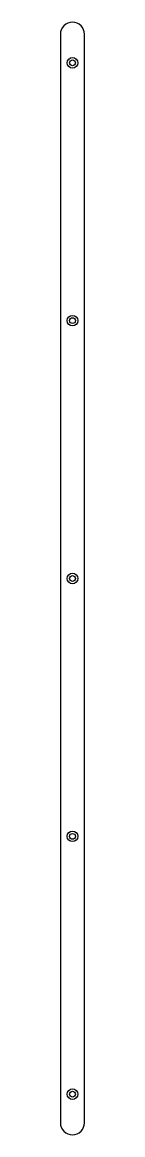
# Model space of a CAD drawing. Extents: x 2086 to 2116, y 849 to 2234.
import ezdxf

# ---------------------------------------------------------------- set-up
doc = ezdxf.new("R2010")
doc.units = 0
doc.layers.get('0').update_dxf_attribs({"linetype": 'CONTINUOUS'})

msp = doc.modelspace()

# ---------------------------------------------------------------- linework, layer by layer
msp.add_lwpolyline([(2100.8, 849.1), (2100.8, 849.1, 0.414214), (2115.8, 864.1), (2115.8, 2219.1, 0.414214), (2100.8, 2234.1), (2100.8, 2234.1, 0.414214), (2085.8, 2219.1), (2085.8, 864.1, 0.414214)], format="xyb", close=True)
for centre, radius in [((2100.8, 2183.6), 6.6), ((2100.8, 2183.6), 3.6), ((2100.8, 1862.6), 6.6), ((2100.8, 1862.6), 3.6), ((2100.8, 1541.6), 6.6), ((2100.8, 1541.6), 3.6), ((2100.8, 1220.6), 6.6), ((2100.8, 1220.6), 3.6), ((2100.8, 899.6), 6.6), ((2100.8, 899.6), 3.6)]:
    msp.add_circle(centre, radius)

doc.saveas('drawing.dxf')
